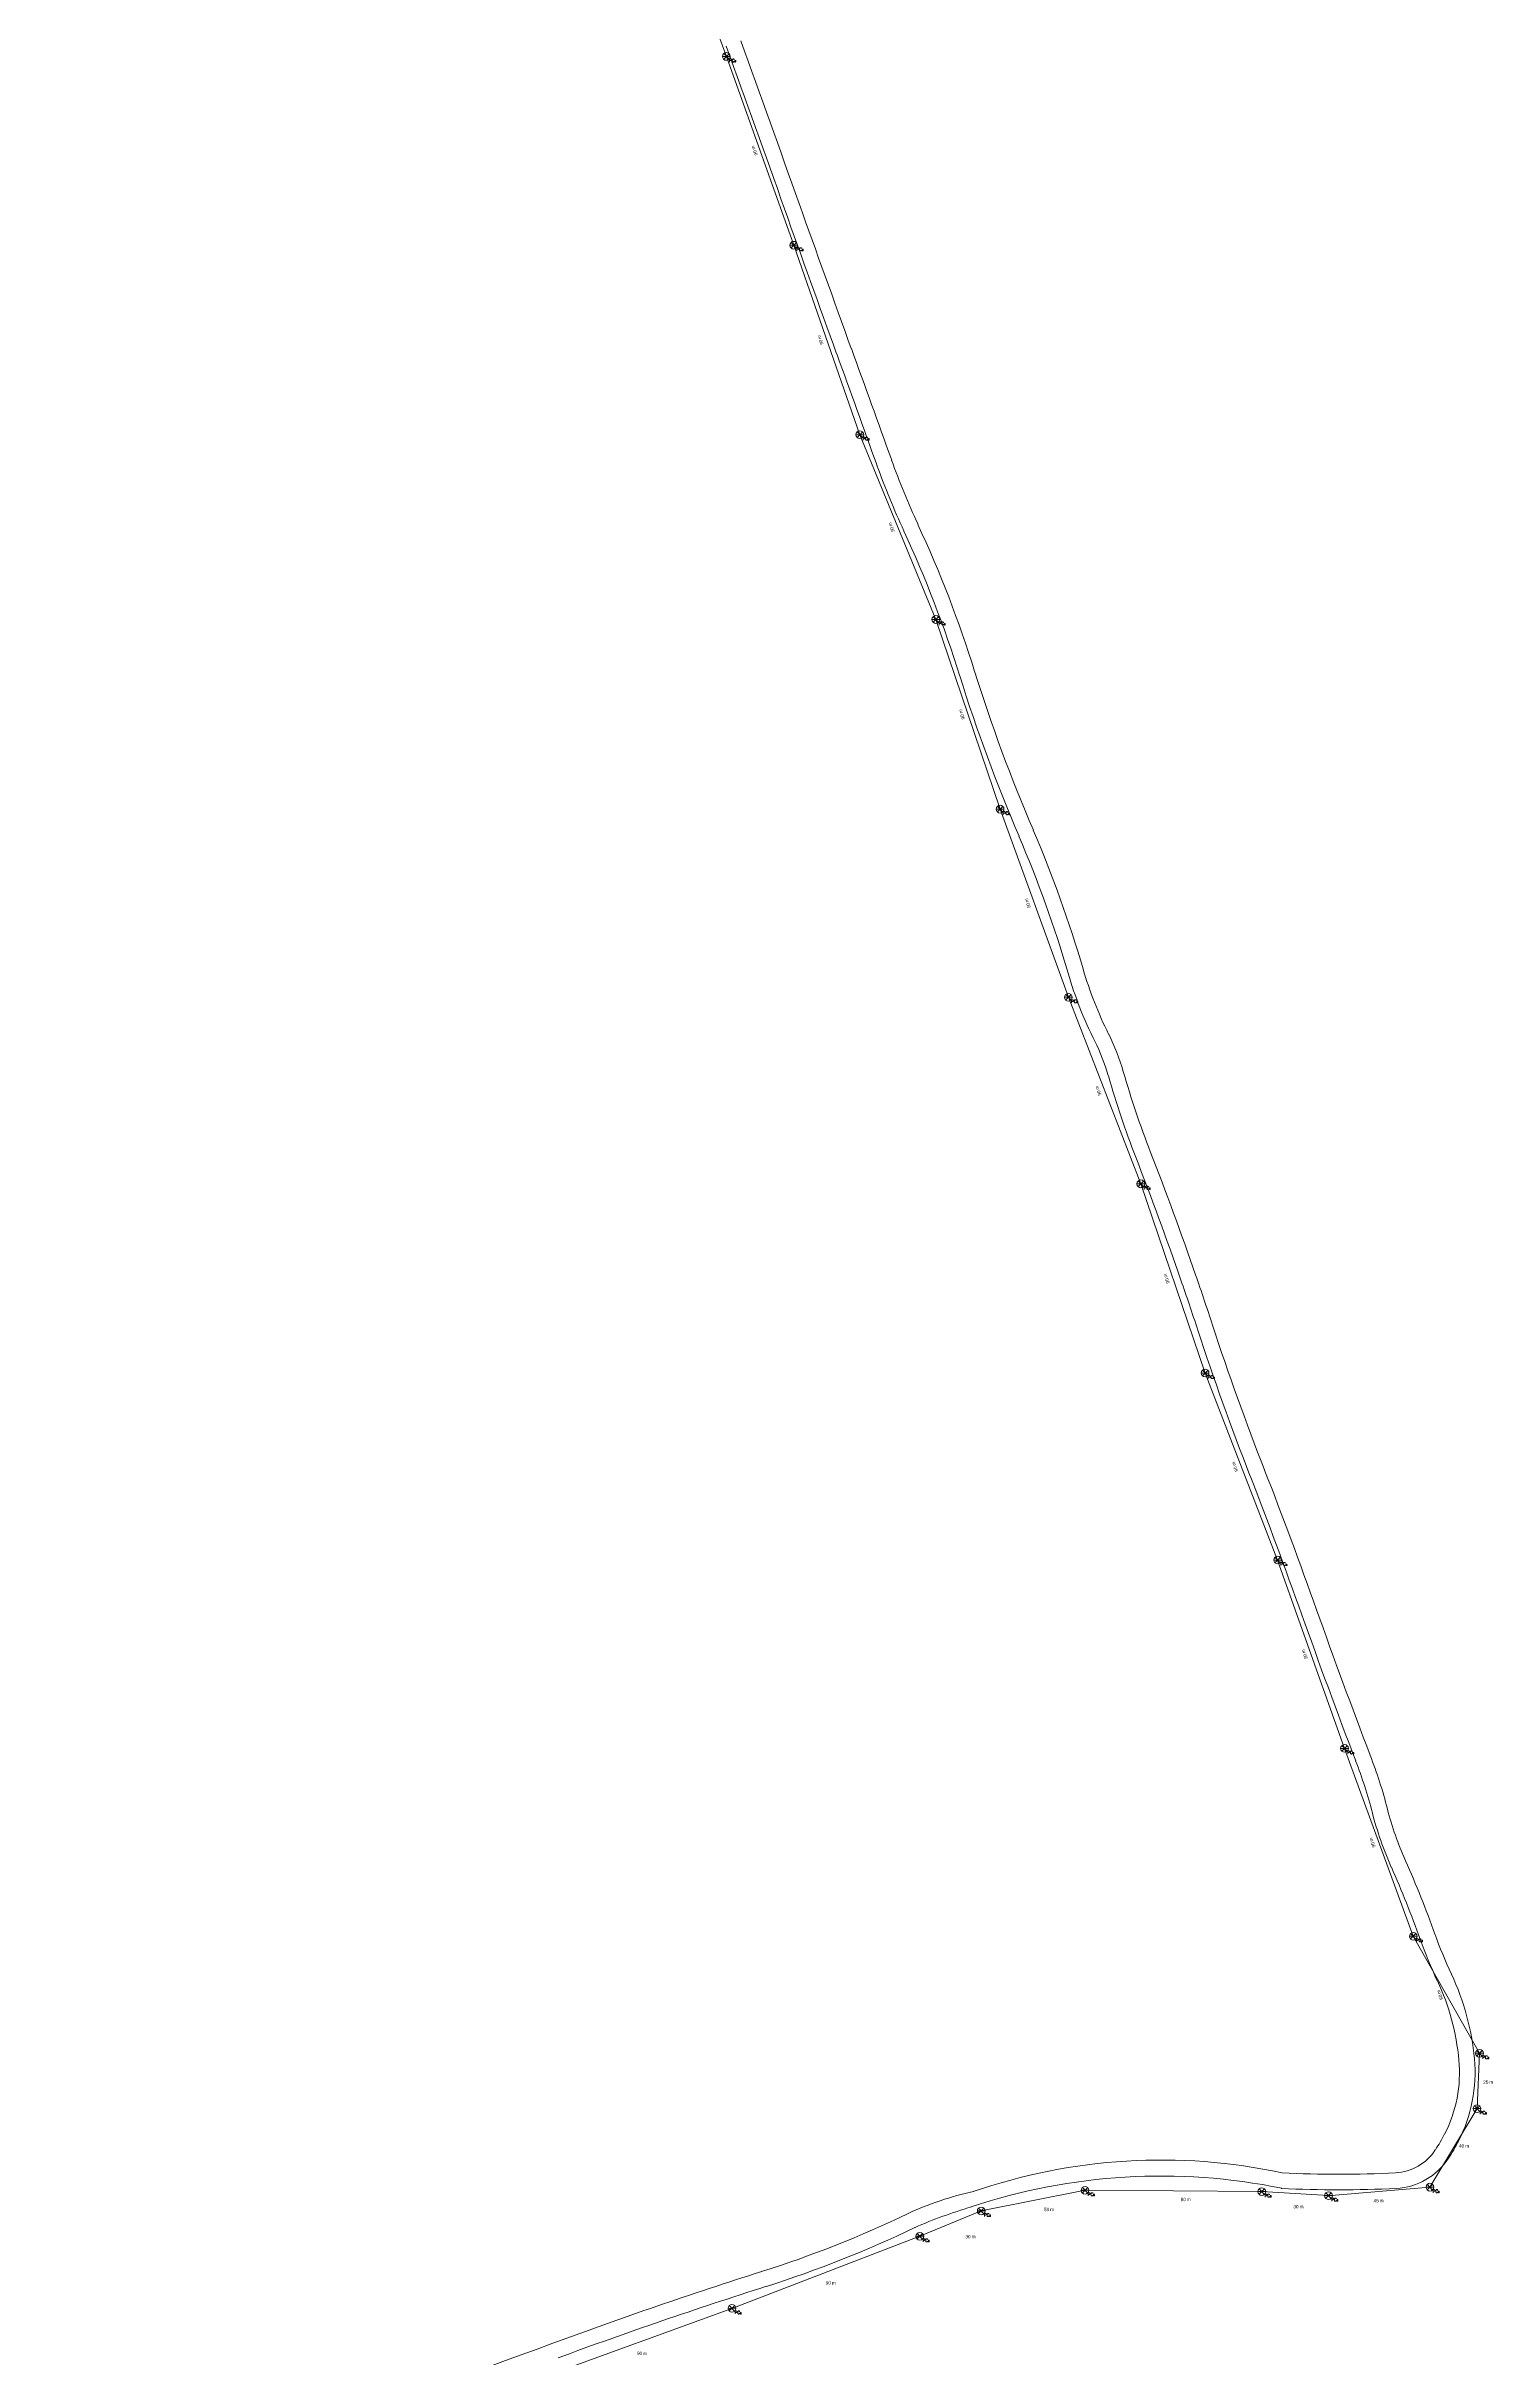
# Model space of a CAD drawing. Header units: metres. Extents: x 276196 to 280123, y 1482787 to 1490589.
# Drawn here: x 278964 to 279614, y 1486756 to 1487795 of the extents above; entities that cross this region are included whole.
import ezdxf
from ezdxf.enums import TextEntityAlignment as Align

# ---------------------------------------------------------------- set-up
doc = ezdxf.new("R2010")
doc.units = ezdxf.units.M
for name, color, linetype, lineweight in [('_LOTLINE', 9, 'Continuous', 0), ('_POLEPED', 7, 'Continuous', 0), ('_STRAND', 3, 'Continuous', 0), ('_STRANDDISTANCE', 3, 'Continuous', 0)]:
    doc.layers.add(name, color=color, linetype=linetype, lineweight=lineweight)
doc.styles.add('ROMANS', font='romans.shx', dxfattribs={"height": 0.2})
doc.styles.get("Standard").update_dxf_attribs({"font": 'arial.ttf'})

# ---------------------------------------------------------------- blocks, each defined once
blk = doc.blocks.new('PC8_N')
at = {"layer": '_POLEPED', "color": 1}
for p, q in [((-1.2, 1.3), (1.2, -1.3)), ((-1.2, -1.2), (1.2, 1.2)), ((-1.7, 0), (1.7, 0))]:
    blk.add_line(p, q, dxfattribs=at)
blk.add_circle((0, 0), 1.74, dxfattribs=at)
at = {"layer": '_POLEPED', "linetype": 'Continuous', "style": 'ROMANS'}
for s, height, p in [('PC', 1.39, (1.2, -2.5)), ('8', 0.732, (3.7, -2.5))]:
    blk.add_text(s, height=height, rotation=359.6478, dxfattribs=at).set_placement(p)
blk = doc.blocks.new('LONGITUD_RED')
at = {"layer": '_STRANDDISTANCE'}
blk.add_text('m', height=1.5, dxfattribs=at).set_placement((1.6, 0))
at = {"layer": '_STRANDDISTANCE', "flags": 4}
blk.add_attdef('?', text='', height=1.5, dxfattribs=at).set_placement((1.2, 0), align=Align.RIGHT)

msp = doc.modelspace()

# ---------------------------------------------------------------- linework, layer by layer
at = {"layer": '_LOTLINE', "color": 9}
for centre, radius, start, end in [((688511.6, 1634968.4), 434901.2, 199.779785, 199.790033), ((688511.6, 1634968.4), 434894.2, 199.779785, 199.790033), ((688511.6, 1634968.4), 434901.3, 199.790033, 199.799157), ((688511.6, 1634968.4), 434894.3, 199.790033, 199.799157), ((688511.6, 1634968.4), 434894.2, 199.799157, 199.806191), ((688511.6, 1634968.4), 434901.2, 199.799157, 199.806191), ((279671.8, 1487727.1), 348.5, 199.8062, 204.9322), ((279671.8, 1487727.1), 355.5, 199.8062, 204.9322), ((278872.3, 1487355.4), 526.1, 17.3126, 24.9322), ((278872.3, 1487355.4), 533.1, 17.3126, 24.9322), ((280084.2, 1487733.2), 736.3, 197.3126, 203.2413), ((280084.2, 1487733.2), 743.3, 197.3126, 203.2413), ((278905.9, 1487227.2), 546, 16.2885, 23.2413), ((278905.9, 1487227.2), 539, 16.2885, 23.2413), ((279599.9, 1487429.9), 184, 196.2885, 206.5152), ((279599.9, 1487429.9), 177, 196.2885, 206.5152), ((279354.1, 1487307.3), 90.7, 15.9669, 26.5152), ((279354.1, 1487307.3), 97.7, 15.9669, 26.5152), ((279844.6, 1487447.6), 419.4, 195.9669, 201.2584), ((279844.6, 1487447.6), 412.4, 195.9669, 201.2584), ((277985.6, 1486724.4), 1575.3, 19.1181, 21.2584), ((277985.6, 1486724.4), 1582.3, 19.1181, 21.2584), ((277985.6, 1486724.4), 1575.3, 18.2554, 19.1181), ((277985.6, 1486724.4), 1582.3, 18.2554, 19.1181), ((280737.4, 1487632.1), 1322.4, 198.2554, 201.27), ((280737.4, 1487632.1), 1315.4, 198.2554, 201.27), ((277490.5, 1486368.1), 2161.9, 19.4987, 21.27), ((277490.5, 1486368.1), 2168.9, 19.4987, 21.27), ((282114.6, 1488005.5), 2743.5, 199.4987, 200.9587), ((282114.6, 1488005.5), 2736.5, 199.4987, 200.9587), ((279337.8, 1486941.9), 237, 14.8035, 20.9587), ((279337.8, 1486941.9), 230, 14.8035, 20.9587), ((279717.9, 1487042.3), 163.2, 194.8035, 203.8339), ((279717.9, 1487042.3), 156.2, 194.8035, 203.8339), ((279123, 1486779.5), 487.2, 19.7181, 23.8339), ((279123, 1486779.5), 494.2, 19.7181, 23.8339), ((279789.1, 1487018.3), 220.4, 199.7181, 204.9911), ((279789.1, 1487018.3), 213.4, 199.7181, 204.9911), ((279491.4, 1486879.5), 108.1, 5.3098, 24.9911), ((279491.4, 1486879.5), 115.1, 5.3098, 24.9911), ((279539, 1486883.9), 67.3, 332.7587, 5.3098), ((279539, 1486883.9), 60.3, 332.7587, 5.3098), ((279569.4, 1486861.4), 22.6, 272.7587, 327.2413), ((279515.8, 1486895.9), 86.4, 327.2413, 332.7587), ((279515.8, 1486895.9), 93.4, 327.2413, 332.7587), ((279465.2, 1486585.2), 259.4, 77.9029, 109.0413), ((279545, 1487367.8), 529.6, 267.2413, 272.7587), ((279569.4, 1486861.4), 29.6, 272.7587, 327.2413), ((279412.7, 1486686.9), 147.1, 102.5508, 114.6464), ((279465.1, 1486566.6), 270.8, 78.4357, 108.3794), ((279545, 1487367.8), 536.6, 267.2413, 272.7587), ((279127.4, 1487289.8), 520, 287.6941, 295.5141), ((279438.3, 1486623.6), 208.3, 106.3211, 113.7422), ((279127.4, 1487289.8), 527, 287.6941, 295.5141), ((279976.9, 1484627.2), 2274.9, 107.6941, 110.1945), ((279976.9, 1484627.2), 2267.9, 107.6941, 110.1945), ((264372.1, 1527052.3), 42929.1, 289.87079, 290.19452)]:
    msp.add_arc(centre, radius, start, end, dxfattribs=at)
at = {"layer": '_STRAND'}
for p, q in [((279238.7, 1487875), (279269.6, 1487790.6)), ((279269.6, 1487790.6), (279299.9, 1487705.7)), ((279299.9, 1487705.7), (279329.6, 1487620.5)), ((279329.6, 1487620.5), (279363.8, 1487537.4)), ((279363.8, 1487537.4), (279392.7, 1487452.1)), ((279392.7, 1487452.1), (279423.4, 1487367.5)), ((279423.4, 1487367.5), (279456, 1487283.6)), ((279456, 1487283.6), (279484.9, 1487198.5)), ((279484.9, 1487198.5), (279517.5, 1487114.4)), ((279517.5, 1487114.4), (279547.6, 1487029.7)), ((279547.6, 1487029.7), (279578.5, 1486945.2)), ((279578.5, 1486945.2), (279608.3, 1486892.6)), ((279607.2, 1486867.7), (279608.3, 1486892.6)), ((279586, 1486832.4), (279607.2, 1486867.7)), ((279384.2, 1486821.7), (279430.9, 1486831)), ((279430.9, 1486831), (279510.4, 1486830.4)), ((279510.4, 1486830.4), (279540.4, 1486828.6)), ((279540, 1486828.5), (279586, 1486832.4)), ((279356.6, 1486810.3), (279384.2, 1486821.7)), ((279272.1, 1486777.9), (279356.6, 1486810.3)), ((279187, 1486746.9), (279272.1, 1486777.9))]:
    msp.add_line(p, q, dxfattribs=at)

# ---------------------------------------------------------------- block references
at = {"layer": '_POLEPED'}
for p in [(279269.6, 1487790.6), (279299.9, 1487705.7), (279329.6, 1487620.5), (279363.8, 1487537.4), (279392.7, 1487452.1), (279423.4, 1487367.5), (279456, 1487283.6), (279484.9, 1487198.5), (279517.5, 1487114.4), (279547.6, 1487029.7), (279578.5, 1486945.2), (279608.3, 1486892.6), (279607.2, 1486867.7), (279430.9, 1486831), (279510.4, 1486830.4), (279540.4, 1486828.6), (279586, 1486832.4), (279384.2, 1486821.7), (279356.6, 1486810.3)]:
    msp.add_blockref('PC8_N', p, dxfattribs=at)
at = {"layer": '_POLEPED', "rotation": 358.992181306167}
msp.add_blockref('PC8_N', (279272.1, 1486777.9), dxfattribs=at)
at = {"layer": '_STRAND'}
ref = msp.add_blockref('LONGITUD_RED', (279283.3, 1487747.5), dxfattribs=dict(at, rotation=110.4366798085434))
ref.add_attrib('?', '90', dxfattribs={"layer": '_STRANDDISTANCE', "height": 1.5, "rotation": 110.4367}).set_placement((279282.9, 1487748.6), align=Align.RIGHT)
ref = msp.add_blockref('LONGITUD_RED', (279313, 1487662.3), dxfattribs=dict(at, rotation=110.4366798085434))
ref.add_attrib('?', '90', dxfattribs={"layer": '_STRANDDISTANCE', "height": 1.5, "rotation": 110.4367}).set_placement((279312.5, 1487663.4), align=Align.RIGHT)
ref = msp.add_blockref('LONGITUD_RED', (279344.9, 1487578.1), dxfattribs=dict(at, rotation=110.4366798085434))
ref.add_attrib('?', '90', dxfattribs={"layer": '_STRANDDISTANCE', "height": 1.5, "rotation": 110.4367}).set_placement((279344.5, 1487579.2), align=Align.RIGHT)
ref = msp.add_blockref('LONGITUD_RED', (279376.5, 1487494), dxfattribs=dict(at, rotation=110.4366798085434))
ref.add_attrib('?', '90', dxfattribs={"layer": '_STRANDDISTANCE', "height": 1.5, "rotation": 110.4367}).set_placement((279376.1, 1487495), align=Align.RIGHT)
ref = msp.add_blockref('LONGITUD_RED', (279406.2, 1487409), dxfattribs=dict(at, rotation=110.4366798085434))
ref.add_attrib('?', '90', dxfattribs={"layer": '_STRANDDISTANCE', "height": 1.5, "rotation": 110.4367}).set_placement((279405.8, 1487410.1), align=Align.RIGHT)
ref = msp.add_blockref('LONGITUD_RED', (279437.9, 1487324.7), dxfattribs=dict(at, rotation=110.4366798085434))
ref.add_attrib('?', '90', dxfattribs={"layer": '_STRANDDISTANCE', "height": 1.5, "rotation": 110.4367}).set_placement((279437.5, 1487325.8), align=Align.RIGHT)
ref = msp.add_blockref('LONGITUD_RED', (279468.6, 1487240.2), dxfattribs=dict(at, rotation=110.4366798085434))
ref.add_attrib('?', '90', dxfattribs={"layer": '_STRANDDISTANCE', "height": 1.5, "rotation": 110.4367}).set_placement((279468.2, 1487241.3), align=Align.RIGHT)
ref = msp.add_blockref('LONGITUD_RED', (279499.4, 1487155.6), dxfattribs=dict(at, rotation=110.4366798085434))
ref.add_attrib('?', '90', dxfattribs={"layer": '_STRANDDISTANCE', "height": 1.5, "rotation": 110.4367}).set_placement((279499, 1487156.7), align=Align.RIGHT)
ref = msp.add_blockref('LONGITUD_RED', (279530.7, 1487071.3), dxfattribs=dict(at, rotation=110.4366798085434))
ref.add_attrib('?', '90', dxfattribs={"layer": '_STRANDDISTANCE', "height": 1.5, "rotation": 110.4367}).set_placement((279530.3, 1487072.4), align=Align.RIGHT)
ref = msp.add_blockref('LONGITUD_RED', (279561.2, 1486986.6), dxfattribs=dict(at, rotation=110.4366798085434))
ref.add_attrib('?', '90', dxfattribs={"layer": '_STRANDDISTANCE', "height": 1.5, "rotation": 110.4367}).set_placement((279560.8, 1486987.7), align=Align.RIGHT)
ref = msp.add_blockref('LONGITUD_RED', (279591.6, 1486918.1), dxfattribs=dict(at, rotation=110.4366798085434))
ref.add_attrib('?', '60', dxfattribs={"layer": '_STRANDDISTANCE', "height": 1.5, "rotation": 110.4367}).set_placement((279591.2, 1486919.2), align=Align.RIGHT)
ref = msp.add_blockref('LONGITUD_RED', (279611.1, 1486878.9), dxfattribs=at)
ref.add_attrib('?', '25', dxfattribs={"layer": '_STRANDDISTANCE', "height": 1.5}).set_placement((279612.3, 1486878.9), align=Align.RIGHT)
ref = msp.add_blockref('LONGITUD_RED', (279600.3, 1486850.2), dxfattribs=at)
ref.add_attrib('?', '40', dxfattribs={"layer": '_STRANDDISTANCE', "height": 1.5}).set_placement((279601.4, 1486850.2), align=Align.RIGHT)
ref = msp.add_blockref('LONGITUD_RED', (279475.1, 1486826.1), dxfattribs=at)
ref.add_attrib('?', '80', dxfattribs={"layer": '_STRANDDISTANCE', "height": 1.5}).set_placement((279476.3, 1486826.1), align=Align.RIGHT)
ref = msp.add_blockref('LONGITUD_RED', (279413.6, 1486821.6), dxfattribs=at)
ref.add_attrib('?', '50', dxfattribs={"layer": '_STRANDDISTANCE', "height": 1.5}).set_placement((279414.8, 1486821.6), align=Align.RIGHT)
ref = msp.add_blockref('LONGITUD_RED', (279525.8, 1486822.9), dxfattribs=at)
ref.add_attrib('?', '30', dxfattribs={"layer": '_STRANDDISTANCE', "height": 1.5}).set_placement((279526.9, 1486822.9), align=Align.RIGHT)
ref = msp.add_blockref('LONGITUD_RED', (279561.8, 1486825.6), dxfattribs=at)
ref.add_attrib('?', '45', dxfattribs={"layer": '_STRANDDISTANCE', "height": 1.5}).set_placement((279563, 1486825.6), align=Align.RIGHT)
ref = msp.add_blockref('LONGITUD_RED', (279378.3, 1486809.4), dxfattribs=at)
ref.add_attrib('?', '30', dxfattribs={"layer": '_STRANDDISTANCE', "height": 1.5}).set_placement((279379.4, 1486809.4), align=Align.RIGHT)
ref = msp.add_blockref('LONGITUD_RED', (279315.4, 1486788.6), dxfattribs=at)
ref.add_attrib('?', '90', dxfattribs={"layer": '_STRANDDISTANCE', "height": 1.5}).set_placement((279316.6, 1486788.6), align=Align.RIGHT)
ref = msp.add_blockref('LONGITUD_RED', (279230.5, 1486756.9), dxfattribs=dict(at, rotation=358.992181306167))
ref.add_attrib('?', '90', dxfattribs={"layer": '_STRANDDISTANCE', "height": 1.5, "rotation": 358.9922}).set_placement((279231.7, 1486756.9), align=Align.RIGHT)

doc.saveas('drawing.dxf')
